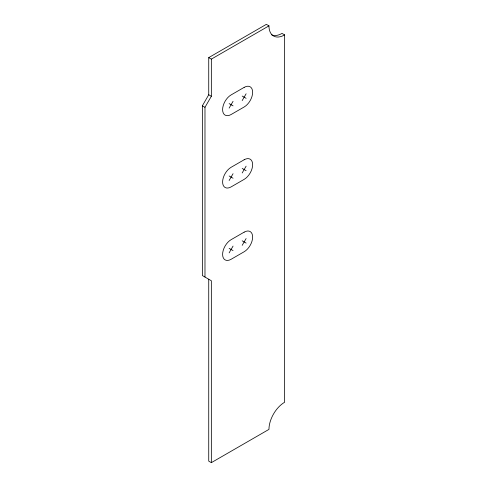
<?xml version="1.0" encoding="UTF-8"?>
<svg xmlns="http://www.w3.org/2000/svg" width="487" height="487" viewBox="0 0 487 487"><rect width="100%" height="100%" fill="white"/><g stroke="black" fill="none" stroke-linecap="round" stroke-linejoin="round"><path stroke-width="0.73" d="M211.346 462.65L211.346 280.737L202.361 275.551L202.361 105.801L208.734 94.764L208.734 57.612L266.352 24.35L268.964 25.86A22.165 12.796 -60 0 0 284.639 34.906L284.639 402.244A22.165 12.796 -60 0 0 268.964 429.388L211.346 462.65L208.734 461.14L208.734 279.228M204.978 277.06L204.978 107.31L211.346 96.274L211.346 59.122L208.734 57.612M229.133 108.114L233.054 101.333M242.191 100.578L246.112 93.79M229.133 180.5L233.054 173.713M242.191 172.958L246.112 166.17M229.133 252.881L233.054 246.093M242.191 245.338L246.112 238.557M211.346 59.122L268.964 25.86M284.639 34.906L282.022 33.396A22.165 12.796 -60 0 1 271.569 34.821M242.191 96.055L246.112 98.313M229.133 103.591L233.054 105.856M208.734 94.764L211.346 96.274M202.361 105.801L204.978 107.31M242.191 168.435L246.112 170.694M229.133 175.971L233.054 178.236M242.191 240.815L246.112 243.08M229.133 248.358L233.054 250.616M244.151 87.38L231.094 94.922A12.005 6.934 -60 0 0 222.608 109.624A12.005 6.934 -60 0 0 231.094 114.524L244.151 106.988A12.005 6.934 -60 0 0 252.643 92.28A12.005 6.934 -60 0 0 244.151 87.38M244.151 159.766L231.094 167.303A12.005 6.934 -60 0 0 222.608 182.004A12.005 6.934 -60 0 0 231.094 186.905L244.151 179.368A12.005 6.934 -60 0 0 252.643 164.667A12.005 6.934 -60 0 0 244.151 159.766M244.151 232.147L231.094 239.683A12.005 6.934 -60 0 0 222.608 254.384A12.005 6.934 -60 0 0 231.094 259.291L244.151 251.749A12.005 6.934 -60 0 0 252.643 237.047A12.005 6.934 -60 0 0 244.151 232.147"/></g></svg>
